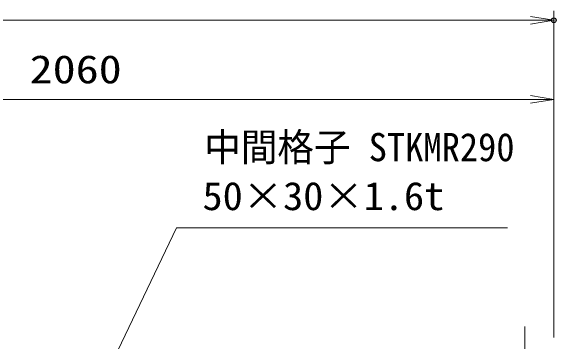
# Model space of a CAD drawing. Units: millimetres at full size; details may follow other scales. Extents: x -5940 to 5940, y -4200 to 4200.
# Drawn here: x -903 to 269, y 84 to 793 of the extents above; entities that cross this region are included whole.
import ezdxf
from ezdxf.enums import TextEntityAlignment as Align

# ---------------------------------------------------------------- set-up
doc = ezdxf.new("R2010")
doc.units = ezdxf.units.MM
doc.header["$LTSCALE"] = 20
doc.header["$PDMODE"] = 32
doc.header["$PDSIZE"] = 10
doc.linetypes.add('USER1', pattern=[18, 12, -1.5, 3, -1.5])
for name, color, linetype, lineweight in [('0-3_軸線', 200, 'USER1', 15), ('0-6_寸法線', 4, 'Continuous', 18), ('0-7_0', 7, 'Continuous', 18)]:
    doc.layers.add(name, color=color, linetype=linetype, lineweight=lineweight)
doc.layers.add('0-8_Defpoints', color=7, linetype='Continuous')
doc.styles.add('ＭＳ ゴシック', font='')
doc.styles.get('ＭＳ ゴシック').set_extended_font_data('MS Gothic')

# ---------------------------------------------------------------- blocks, each defined once
blk = doc.blocks.new('_Open')
at = {"layer": '0-7_0'}
blk.add_line((-20, 3.333), (0, 0), dxfattribs=at)
blk.add_lwpolyline([(-20, -3.333), (0, 0), (-20, 0)], dxfattribs=at)
blk = doc.blocks.new('S24')
at = {"layer": '0-6_寸法線'}
for points in [[(-3766754.1, 57998212.1), (-3780974.1, 57998212.1), (-3784913, 57989980.9), (-3785344.7, 57989078.9)], [(-3785063.4, 57990052.8), (-3785344.7, 57989078.9), (-3784762.7, 57989909)]]:
    blk.add_lwpolyline(points, dxfattribs=at)
at = {"layer": '0-6_寸法線', "color": 254, "style": 'ＭＳ ゴシック'}
for s, width, p in [('中間格子 STKMR290', 0.95, (-3779781.3, 58000708.9)), ('50×30×1.6t', 1.05, (-3779858.1, 57998608.9))]:
    blk.add_text(s, height=1212, dxfattribs=dict(at, width=width)).set_placement(p, align=Align.BOTTOM_LEFT)

msp = doc.modelspace()

# ---------------------------------------------------------------- linework, layer by layer
at = {"layer": '0-3_軸線'}
msp.add_line((201.18, 115.44), (201.18, -2367.84), dxfattribs=at)
at = {"layer": '0-6_寸法線'}
for p, q in [((263.68, 91.52), (263.68, 792.78)), ((-3861.32, 772.78), (263.68, 772.78)), ((263.68, 91.52), (263.68, 622.78)), ((263.68, 602.78), (-1796.32, 602.78))]:
    msp.add_line(p, q, dxfattribs=at)
at = {"layer": '0-8_Defpoints'}
msp.add_point((263.68, 772.78), dxfattribs=at)

# ---------------------------------------------------------------- block references
at = {"layer": '0-6_寸法線'}
for name, p, xscale, yscale in [('_Open', (263.68, 772.78), 2.5, 2.5), ('_Open', (263.68, 602.78), 2.5, 2.5), ('S24', (188501.9, -2899583.46), 0.05, 0.05)]:
    msp.add_blockref(name, p, dxfattribs=dict(at, xscale=xscale, yscale=yscale))

# ---------------------------------------------------------------- texts
at = {"layer": '0-6_寸法線', "color": 254, "style": 'ＭＳ ゴシック', "width": 1.2}
msp.add_text('2060', height=60.56, dxfattribs=at).set_placement((-862.32, 619.12), align=Align.BOTTOM_LEFT)

doc.saveas('drawing.dxf')
